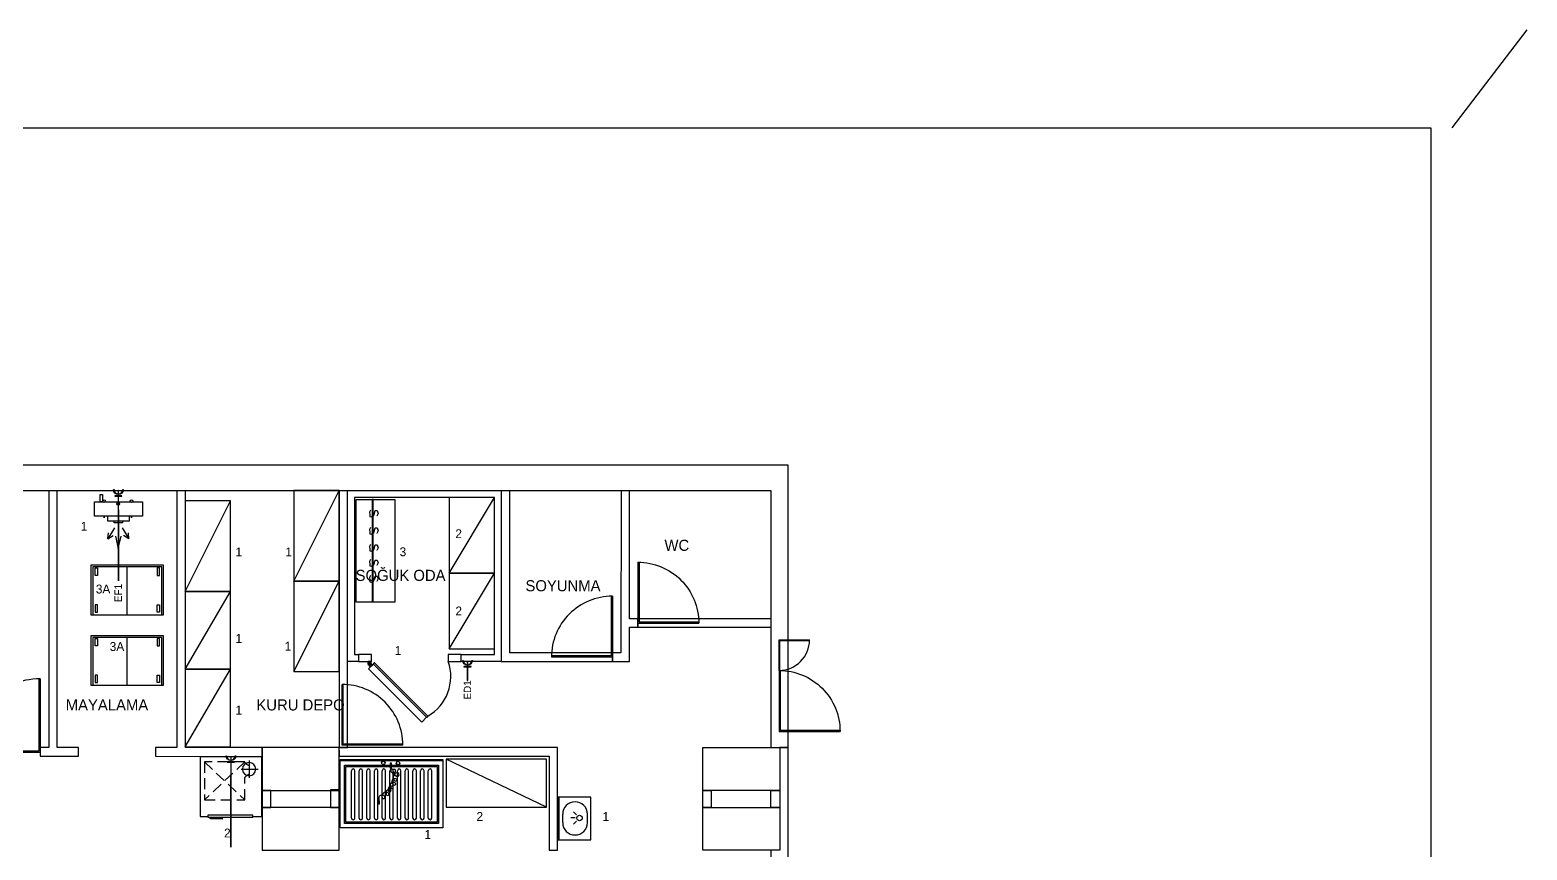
# Model space of a CAD drawing. Header units: millimetres. Extents: x 13502 to 23536, y 11874 to 14203.
# Drawn here: x 18475 to 20228, y 13242 to 14203 of the extents above; entities that cross this region are included whole.
import ezdxf
from ezdxf.enums import TextEntityAlignment as Align

# ---------------------------------------------------------------- set-up
doc = ezdxf.new("R2010")
doc.units = ezdxf.units.MM
doc.linetypes.add('DASHED', pattern=[19.049999999999997, 12.7, -6.35])
for name, color, linetype in [('001 Duvar', 7, 'Continuous'), ('CIHAZ', 2, 'Continuous'), ('ELEKTRİK', 10, 'Continuous'), ('S2000-002 Çizgi', 7, 'Continuous'), ('S2000-003 Kapı', 3, 'Continuous'), ('S2000-034 Soğuk Oda', 1, 'Continuous')]:
    doc.layers.add(name, color=color, linetype=linetype)
doc.layers.add('ELK', color=1, linetype='Continuous', lineweight=35)
doc.styles.add('TAKSİM', font='GOTHIC.TTF', dxfattribs={"height": 20})

# ---------------------------------------------------------------- blocks, each defined once
blk = doc.blocks.new('ertye')
at = {"color": 7}
for points in [[(5346.783001151885, 6525.237164862384), (5429.190002137157, 6477.659460661178), (5381.61229793601, 6395.252459675935)], [(5347.753974707013, 6526.918940392691), (5431.842751222594, 6478.3702626364), (5383.294073466287, 6394.281486120792)]]:
    blk.add_lwpolyline(points, dxfattribs=at)
blk.add_arc((5431.842751222594, 6478.3702626364), 97.09735551381138, 150.0000000003027, 240.0000000008983, dxfattribs=at)
blk = doc.blocks.new('A$C51AB24CF')
for p, q in [((23.62102725156001, 24.54781052616454), (15.97892898345708, 11.34782260853353)), ((15.97892898345708, 11.34782260853353), (16.44162329677965, 18.52722656331207)), ((28.02009690916202, 23.39038000665096), (28.02009690916202, 1.41660711960867e-06)), ((32.65259793204314, 24.54781052616454), (40.29469620014606, 11.34782260853353)), ((40.29469620014606, 11.34782260853353), (39.83061241441101, 18.52722656331207)), ((15.97892898345708, 11.34782260853353), (21.99951294630955, 15.28419795281297)), ((24.77845777107359, 14.58946174662196), (28.02009690916202, 1.41660711960867e-06)), ((28.02009690916202, 1.41660711960867e-06), (31.26312551966112, 14.58946174662196)), ((40.29469620014606, 11.34782260853353), (34.27272276488111, 15.28419795281297))]:
    blk.add_line(p, q)
for points in [[(-3.758937964448705e-06, 54.65350928525004), (56.27362894254111, 54.65350928525004), (56.27362894254111, 37.97984033666398), (-3.758937964448705e-06, 37.97984033666398)], [(6.947358302972134, 63.45303807286655), (9.494261234869555, 63.45303807286655), (9.494261234869555, 54.65350928525004), (6.947358302972134, 54.65350928525004)], [(11.34642796057415, 37.97984033666398), (11.34642796057415, 37.97984033666398), (11.34642796057415, 35.89563171809095), (11.34642796057415, 35.89563171809095)], [(15.28419277726607, 32.42195068713409), (40.98943240633707, 32.42195068713409), (40.98943240633707, 37.97984033666398), (15.28419277726607, 37.97984033666398)], [(43.53633533823449, 35.89563171809095), (43.53633533823449, 35.89563171809095), (43.53633533823449, 37.97984033666398), (43.53633533823449, 37.97984033666398)], [(23.38898535869157, 32.42195068713409), (32.88325035249909, 32.42195068713409), (32.88325035249909, 30.33774206856106), (23.38898535869157, 30.33774206856106)]]:
    blk.add_lwpolyline(points, close=True)
for centre, radius in [((11.34642796057415, 55.57959264810415), 1.559144982534944), ((28.02009690916202, 52.33725877380857), 1.621514305248638), ((43.53633533823449, 55.57959264810415), 1.559144982534944)]:
    blk.add_circle(centre, radius)
blk = doc.blocks.new('A$C3D567B93')
at = {"layer": 'S2000-002 Çizgi'}
blk.add_line((42.50002323485865, -2.920727411e-06), (42.50002323485955, 55.9999970792726), dxfattribs=at)
for points in [[(85.00002323485957, 57.9999970792726), (2.32348595546e-05, 57.9999970792726), (2.32348577356e-05, -2.920727411e-06), (85.00002323485957, -2.920727411e-06)], [(83.00002323485954, 55.9999970792726), (2.000023234859554, 55.9999970792726), (2.000023234857735, -2.920727411e-06), (83.00002323485954, -2.920727411e-06)], [(4.970670538498096, 54.84183919878637), (7.639523631138445, 54.84183919878637), (7.639523631138445, 46.17077434958924), (4.970670538498096, 46.17077434958924)], [(80.02937593122101, 54.84183919878637), (77.36052283858065, 54.84183919878637), (77.36052283858065, 46.17077434958924), (80.02937593122101, 46.17077434958924)], [(4.970670538498096, 3.158154959758803), (7.639523631138445, 3.158154959758803), (7.639523631138445, 11.82921980895594), (4.970670538498096, 11.82921980895594)], [(80.02937593122101, 3.158154959758803), (77.36052283858065, 3.158154959758803), (77.36052283858065, 11.82921980895594), (80.02937593122101, 11.82921980895594)]]:
    blk.add_lwpolyline(points, close=True, dxfattribs=at)
blk = doc.blocks.new('A$C022B2E79')
at = {"layer": 'S2000-003 Kapı', "linetype": 'ByBlock'}
for points in [[(2.871185610990096, 69.63122726358642, 0.6177683289869181), (3.445648910593263, 69.87990606287076), (3.506890571073199, 70.98225595150734), (0.3068905710724721, 70.98225595150734), (0.3681322315524085, 69.87990606287076, 0.6177683289869178), (0.9425955311555752, 69.63122726358642, -0.3640262299260142)], [(1.804643887543079, 69.75990825531153, -0.3980502806726953), (1.942034051611472, 69.76372170854118), (5.230292442651034, 66.82159577975563), (2.967550742879438, 64.55885407993355), (0.025424814031112, 67.847112470954, -0.3980502806697129), (0.0292382672594158, 67.98450263501945)], [(0.5516431822925371, 66.57670894954526), (0.3681322315524085, 69.87990606287076, 0.6177683289869178), (0.942595531153529, 69.63122726358914, -0.3640262299260142), (2.871185610990096, 69.63122726358642, 0.6177683289869181), (3.445648910593263, 69.87990606287076), (3.262137959852225, 66.57670894954526, -0.3980502806705248), (3.162291924531928, 66.4822559515078), (0.6514892176137437, 66.48225595150734, -0.3980502806705247)], [(68.51634935919878, 5.656859207552769, 0.4919351043458283), (69.9305629215578, 7.071072769942474), (7.705166176758211, 69.29646951395625, 0.4997061041665836), (6.290952614400339, 67.88225595156744)]]:
    blk.add_lwpolyline(points, format="xyb", close=True, dxfattribs=at)
blk.add_lwpolyline([(62.85949510980344, 4.9579593906e-06), (68.51634935919856, 5.656859207550951), (6.290952614400339, 67.88225595156928), (0.6340983650045473, 62.22540170197863), (62.85949510979572, 4.9579666666e-06)], dxfattribs=at)
for radius in [0.9999999999999116, 1]:
    blk.add_circle((1.906890571072835, 67.88225595150743), radius, dxfattribs=at)
blk.add_arc((43.5216833398847, 53.51025793856478), 53.42309299624631, 299.6258780929199, 19.08979210804341, dxfattribs=at)
blk = doc.blocks.new('A$C7BE05278')
at = {"layer": 'S2000-002 Çizgi'}
h = blk.add_hatch(color=256, dxfattribs=at)
h.paths.add_polyline_path([(4.65492532542612, 9.898020504060694, -0.0254540388138724), (4.812879836260435, 10.41693911079756, 0.2780631643644909), (0.7747914160390792, 7.51797879763626), (1.234198395288331, 7.32063334565737, -0.265674594482287)])
h.paths.add_polyline_path([(5.353358682546058, 10.42993756238593, 0.0280936702696383), (4.812879836260435, 10.41693911079756, 0.0254540388138724), (4.65492532542612, 9.898020504060694, -0.0306092462859367), (5.181602026086694, 9.932388311858176, -0.0272591832210282)])
h.paths.add_polyline_path([(5.353358682546058, 10.42993756238593, 0.0272591832210282), (5.181602026086694, 9.932388311858176, -0.171750561192016), (7.899726513819588, 8.982432861739197), (7.899729735640903, 8.982430275491424), (7.899729401836339, 8.982430543446297, -1.347304958902413), (5.221877083569778, 7.148029008417778, -0.1472281063571507), (5.181602026086694, 9.932388311858176, 0.0306092462859367), (4.65492532542612, 9.898020504060694, 0.1387307607989161), (4.745227610351321, 6.997014837954793, 1.34730583943699), (8.212723477333382, 9.372346827678484, 0.1624762197968141)])
h.paths.add_polyline_path([(12.45762094412384, 12.65917178367999), (12.7298647963762, 13.07855619553947, 0.4831156493620084), (4.812879836260435, 10.41693911079756, -0.0280936702696383), (5.353358682546058, 10.42993756238593, -0.4706805542903976)])
for p, q in [((14.40235150171065, 47.58086184750027), (14.34350851271938, 41.66608065156107)), ((14.40235150171065, 47.58086184750027), (14.34350851271938, 41.66608065156107)), ((14.34350851271938, 41.66608065156107), (15.89898751694363, 41.65060602437051)), ((14.34350851271938, 41.66608065156107), (15.89898751694363, 41.65060602437051)), ((15.95783050593491, 47.56538722030972), (14.40235150171065, 47.58086184750027)), ((15.95783050593491, 47.56538722030972), (14.40235150171065, 47.58086184750027)), ((15.05397453925979, 47.56342329952031), (14.96802282848966, 38.92372685754617)), ((15.89898751694363, 41.65060602437051), (15.95783050593491, 47.56538722030972)), ((15.89898751694363, 41.65060602437051), (15.95783050593491, 47.56538722030972)), ((0.471635994242206, 7.325071192618452), (9.4769175121e-06, 0.0185255322094236)), ((0.471635994242206, 7.325071192618452), (9.4769175121e-06, 0.0185255322094236)), ((9.4769175121e-06, 0.0185255322094236), (1.861543294268813, 6.1296668719e-06)), ((1.535373552274904, 7.314488637601698), (0.471635994242206, 7.325071192618452)), ((1.535373552274904, 7.314488637601698), (0.471635994242206, 7.325071192618452)), ((1.861543294268813, 6.1296668719e-06), (1.535373552274904, 7.314488637601698)), ((1.861543294268813, 6.1296668719e-06), (1.535373552274904, 7.314488637601698))]:
    blk.add_line(p, q, dxfattribs=at)
for centre in [(6.314589084258841, 47.78329982142714), (23.46730341442798, 47.61265665694464)]:
    blk.add_circle(centre, 1.993874977281848, dxfattribs=at)
for centre, radius, start, end in [((17.82680986622336, 38.89528631703979), 2.858928504083036, 179.4300137922993, 359.4300137922993), ((25.12949267821341, 38.82263583850546), 7.635478373126423, 179.4300137922993, 242.0345847360836), ((19.08999451502632, 38.88271956978042), 1.595681346909055, 359.4300137922993, 179.4300137922993), ((23.49082631873057, 30.87532891503679), 5.527892281424153, 105.7663214360119, 225.7833022096344), ((22.59485810685442, 34.04873204564956), 2.230431672701925, 242.0345847360836, 105.7663214360119), ((15.58606062344461, 16.67745475712672), 3.769138441851062, 86.01564200185838, 220.6772142536101), ((18.06809985253994, 21.07761661258246), 3.832238507482824, 52.40891607280108, 229.1111938374276), ((16.4536987744907, 19.21316511866189), 1.36597205513279, 229.1111938374374, 116.3243312398787), ((20.00265972198554, 25.62346279921712), 3.799618576710263, 74.94982581877468, 261.676276722932), ((19.63543381116801, 23.1134965293395), 1.262930668137685, 261.676276722919, 52.40891607280108), ((20.62206227895422, 27.92703372511642), 1.414225833737619, 225.7833022096251, 74.94982581877468), ((4.787944316811717, 5.590785390297241), 4.314801899373919, 51.24500499218345, 156.7533020701397), ((9.416469617796793, 8.58028023542829), 4.830957637394316, 57.01033789900134, 197.5794707896074), ((6.427540017452201, 7.633314489045005), 1.695603705118359, 197.5794707896074, 51.24500499219361), ((14.42075435163315, 12.55902078819417), 4.976371051418456, 103.1198648412354, 200.7742766455444), ((11.20815072166442, 11.34031731163077), 1.540376254117541, 200.7742766455201, 57.01033789900134), ((13.69040291559258, 15.69259721900789), 1.758807614922346, 236.8087816260012, 103.1198648412354)]:
    blk.add_arc(centre, radius, start, end, dxfattribs=at)
blk.add_solid([(15.89898751694363, 41.65060602437051), (14.34350851271938, 41.66608065156107), (15.95783050593491, 47.56538722030972), (14.40235150171065, 47.58086184750027)], dxfattribs=at)
blk = doc.blocks.new('A$C41F730AB')
at = {"layer": 'S2000-002 Çizgi', "color": 254}
for p, q in [((13.00000647348861, 11.49999006226153), (13.00000647348861, 66.99999006226153)), ((17.00000647348861, 11.49999006226153), (17.00000647348861, 66.99999006226153)), ((22.00000647348861, 11.49999006226153), (22.00000647348861, 66.99999006226153)), ((26.00000647348861, 11.49999006226153), (26.00000647348861, 66.99999006226153)), ((31.00000647348861, 11.49999006226153), (31.00000647348861, 66.99999006226153)), ((35.00000647348861, 11.49999006226153), (35.00000647348861, 66.99999006226153)), ((40.00000647348861, 11.49999006226153), (40.00000647348861, 66.99999006226153)), ((44.00000647348861, 11.49999006226153), (44.00000647348861, 66.99999006226153)), ((49.00000647348861, 11.49999006226153), (49.00000647348861, 66.99999006226153)), ((53.00000647348861, 11.49999006226153), (53.00000647348861, 66.99999006226153)), ((58.00000647348861, 11.49999006226153), (58.00000647348861, 66.99999006226153)), ((62.00000647348861, 11.49999006226153), (62.00000647348861, 66.99999006226153)), ((67.00000647348861, 11.49999006226153), (67.00000647348861, 66.99999006226153)), ((71.00000647348861, 11.49999006226153), (71.00000647348861, 66.99999006226153)), ((76.00000647348861, 11.49999006226153), (76.00000647348861, 66.99999006226153)), ((80.0000064734886, 11.49999006226153), (80.0000064734886, 66.99999006226153)), ((85.0000064734886, 11.49999006226153), (85.0000064734886, 66.99999006226153)), ((89.00000647348861, 11.49999006226153), (89.00000647348861, 66.99999006226153)), ((94.0000064734886, 11.49999006226153), (94.0000064734886, 66.99999006226153)), ((98.0000064734886, 11.49999006226153), (98.0000064734886, 66.99999006226153)), ((103.0000064734886, 11.49999006226153), (103.0000064734886, 66.99999006226153)), ((107.0000064734886, 11.49999006226153), (107.0000064734886, 66.99999006226153))]:
    blk.add_line(p, q, dxfattribs=at)
at = {"layer": 'S2000-002 Çizgi'}
for points in [[(6.4734886109e-06, 79.99999006226153), (120.0000064734886, 79.99999006226153), (120.0000064734886, -9.9377384686e-06), (6.4734886109e-06, -9.9377384686e-06)], [(6.4734886109e-06, 79.99999006226153), (120.0000064734886, 79.99999006226153), (120.0000064734886, 78.49999006226153), (6.4734886109e-06, 78.49999006226153)], [(5.00000647348861, 73.49999006226153), (115.0000064734886, 73.49999006226153), (115.0000064734886, 4.999990062261531), (5.00000647348861, 4.999990062261531)], [(6.50000647348861, 71.99999006226153), (113.5000064734886, 71.99999006226153), (113.5000064734886, 6.499990062261531), (6.50000647348861, 6.499990062261531)]]:
    blk.add_lwpolyline(points, close=True, dxfattribs=at)
at = {"layer": 'S2000-002 Çizgi', "color": 254}
for centre, start, end in [((15.00000647348861, 66.99999006226153), 0, 180), ((24.00000647348861, 66.99999006226153), 0, 180), ((33.00000647348861, 66.99999006226153), 0, 180), ((42.0000064734886, 66.99999006226153), 0, 180), ((51.00000647348861, 66.99999006226153), 0, 180), ((60.00000647348861, 66.99999006226153), 0, 180), ((69.00000647348861, 66.99999006226153), 0, 180), ((78.00000647348861, 66.99999006226153), 0, 180), ((87.00000647348861, 66.99999006226153), 0, 180), ((96.00000647348861, 66.99999006226153), 0, 180), ((105.0000064734886, 66.99999006226153), 0, 180), ((15.00000647348861, 11.49999006226153), 180, 0), ((24.00000647348861, 11.49999006226153), 180, 0), ((33.00000647348861, 11.49999006226153), 180, 0), ((42.0000064734886, 11.49999006226153), 180, 0), ((51.00000647348861, 11.49999006226153), 180, 0), ((60.00000647348861, 11.49999006226153), 180, 0), ((69.00000647348861, 11.49999006226153), 180, 0), ((78.00000647348861, 11.49999006226153), 180, 0), ((87.00000647348861, 11.49999006226153), 180, 0), ((96.00000647348861, 11.49999006226153), 180, 0), ((105.0000064734886, 11.49999006226153), 180, 0)]:
    blk.add_arc(centre, 2, start, end, dxfattribs=at)
blk = doc.blocks.new('A$C51EF2225')
at = {"layer": 'S2000-002 Çizgi'}
for name, p in [('A$C41F730AB', (-8.7762382464e-06, 3.25914516e-06)), ('A$C7BE05278', (44.04218254734769, 28.29959375311455))]:
    blk.add_blockref(name, p, dxfattribs=at)
blk = doc.blocks.new('A$C5B5611F4')
at = {"layer": 'CIHAZ', "color": 1}
for p, q in [((24.09093439983735, 58.19346325831839), (3.982544617469102, 58.19346325831839)), ((14.73433841587575, 68.46761854331544), (14.73433841587575, 47.91930797332088))]:
    blk.add_line(p, q, dxfattribs=at)
at = {"layer": 'CIHAZ', "color": 5, "linetype": 'DASHED'}
for p, q in [((19.81749012649561, 66.6580059789485), (67.01333018661353, 22.28394089994254)), ((67.01333018661353, 66.6580059789485), (19.81749012649561, 22.28394089994254))]:
    blk.add_line(p, q, dxfattribs=at)
at = {"layer": 'CIHAZ', "color": 5}
for points in [[(63.2036010133279, 1.822599528354203), (10.36053938909026, 1.822599528354203), (10.36053938909026, 4.321503037158436), (63.2036010133279, 4.321503037158436)], [(61.2036010133279, 1.822599528354203), (48.59612999847741, 1.822599528354203), (45.59612999847741, -5.818888894282281e-06), (59.59612999847741, -5.818888894282281e-06)]]:
    blk.add_lwpolyline(points, close=True, dxfattribs=at)
at = {"layer": 'CIHAZ', "color": 1}
blk.add_circle((14.73433841587575, 58.19346325831839), 7.758035706010048, dxfattribs=at)
at = {"layer": 'S2000-002 Çizgi', "linetype": 'DASHED'}
for p, q in [((19.81749012649561, 66.6580059789485), (67.01333018661353, 66.6580059789485)), ((67.01333018661353, 66.6580059789485), (67.01333018661353, 22.28394089994254)), ((19.81749012649561, 22.28394089994254), (19.81749012649561, 48.05007444388684)), ((67.01333018661353, 22.28394089994254), (19.81749012649561, 22.28394089994254))]:
    blk.add_line(p, q, dxfattribs=at)
at = {"layer": 'S2000-002 Çizgi'}
blk.add_lwpolyline([(10.36053938909026, 2.813747483875431), (4.752122549689375e-06, 2.813747483875431), (4.752122549689375e-06, 72.81374748387543), (72.00000475212255, 72.81374748387543), (72.00000475212255, 2.813747483875431), (63.2036010133279, 2.813747483875431)], dxfattribs=at)
at = {"layer": 'S2000-002 Çizgi', "linetype": 'DASHED'}
for centre, radius, start, end in [((11.59975860845043, 71.22130393240832), 9.39972337437167, 291.2079427881586, 330.9566305499486), ((10.99552973916798, 43.0200138398659), 10.15522007421279, 29.69070431364409, 66.77515045045837)]:
    blk.add_arc(centre, radius, start, end, dxfattribs=at)
blk = doc.blocks.new('A$C23AD12AD')
at = {"layer": 'S2000-002 Çizgi'}
for p, q in [((5.0972521421e-06, 39.00000862800153), (50.00000509725214, 39.00000862800153)), ((5.0972521421e-06, 37.00000862800152), (50.00000509725214, 37.00000862800152)), ((21.86375666794629, 16.9606108504413), (18.32822276201477, 20.49614475638009)), ((20.08218720556033, 33.00000862800152), (29.91782298894396, 33.00000862800152)), ((25.53216975001124, 18.48011730142025), (25.5321697500076, 23.48011730142025)), ((29.20058283207254, 16.9606108504413), (32.73611673800406, 20.49614475637282)), ((5.0972503232e-06, 8.6280015239e-06), (50.00000509725214, 8.6280015239e-06)), ((20.08218720556033, 4.000008628001523), (29.91782298894396, 4.000008627997885))]:
    blk.add_line(p, q, dxfattribs=at)
blk.add_lwpolyline([(5.0972503232e-06, 8.6280015239e-06), (50.00000509725214, 8.6280015239e-06), (50.00000509725214, 39.00000862800153), (5.0972503232e-06, 39.00000862800153)], close=True, dxfattribs=at)
blk.add_circle((25.53216975000942, 13.29219776838363), 3.187919533039531, dxfattribs=at)
for centre, start, end in [((20.08218720555851, 18.50000862800152), 90, 270), ((29.91782298894213, 18.50000862800152), 270, 90)]:
    blk.add_arc(centre, 14.5, start, end, dxfattribs=at)
blk = doc.blocks.new('A$C50025146')
at = {"layer": 'ELEKTRİK'}
for points in [[(6.940050297998823e-05, 5.345355450490388), (6.940050297998823e-05, 5.908019846885509), (22.50664525620232, 5.908019846885509), (22.50664525620232, 5.345355450490388)], [(16.0258407970905, 9.846670621633166), (16.5885051934838, 9.846670621633166), (16.5885051934838, 1.406704675742731), (16.0258407970905, 1.406704675742731)]]:
    blk.add_hatch(color=256, dxfattribs=at).paths.add_polyline_path(points)
h = blk.add_hatch(color=256, dxfattribs=at)
edge = h.paths.add_edge_path()
edge.add_line((23.70435837441619, 11.25333161261187), (23.70435837441619, 10.69066721622039))
edge.add_ellipse((23.70435837441619, 5.626687648689767), major_axis=(3.580774291992597, -3.580774291992606), ratio=0.9999999999999413, start_angle=134.9999999999983, end_angle=314.9999999999983)
edge.add_line((23.70435837441619, 0.5627080811555061), (23.70435837441619, 4.368476402305532e-05))
edge.add_ellipse((23.70435837441619, 5.626687648689767), major_axis=(3.978638102213783, 3.978638102213774), ratio=0.9999999999999128, start_angle=45.0000000000025, end_angle=225.0000000000025, ccw=False)
for points, elevation in [([(6.940050297998823e-05, 5.908019846885509), (22.50664525620232, 5.908019846885509), (22.50664525620232, 5.345355450490388), (6.940050297998823e-05, 5.345355450490388)], 4.794507297291503e-08), ([(16.0258407970905, 1.406704675742731), (16.0258407970905, 9.846670621633166), (16.5885051934838, 9.846670621633166), (16.5885051934838, 1.406704675742731)], 4.791194770819646e-08)]:
    blk.add_lwpolyline(points, close=True, dxfattribs=dict(at, elevation=elevation))
at = {"layer": 'ELEKTRİK', "elevation": 4.798666618537076e-08}
blk.add_lwpolyline([(23.70435837441437, 4.368476402305532e-05), (23.70435837441619, 0.5627080811555061, -0.9999999999999944), (23.70435837441619, 10.69066721622039), (23.70435837441619, 11.25333161261187, 0.9999999999999944)], format="xyb", close=True, dxfattribs=at)

msp = doc.modelspace()

# ---------------------------------------------------------------- linework, layer by layer
for p, q in [((20140.50819587142, 14088.33871590376), (20228.07958859072, 14202.9090724335)), ((18784.01296162223, 13557.18958231616), (18837.01296162223, 13663.18958231616)), ((18657.03091441549, 13545.17886745182), (18710.03091441549, 13651.17886745182)), ((18965.90659833285, 13566.55482481365), (19018.90659833285, 13655.18995813154)), ((18784.01296162223, 13451.18958231616), (18837.01296162223, 13557.18958231616)), ((18965.90659833285, 13477.91969149576), (19018.90659833285, 13566.55482481365)), ((18657.03091441549, 13454.17886745182), (18710.03091441549, 13545.17886745182)), ((18657.03091441549, 13363.17886745182), (18710.03091441549, 13454.17886745182)), ((19079.82696777478, 13292.33227148928), (18962.6358407176, 13348.45738939368))]:
    msp.add_line(p, q)
for points in [[(20115.50819587142, 12013.33871590376), (17355.54113941387, 12013.33871590376), (17355.54113941387, 14088.33871590376), (20115.50819587142, 14088.33871590376)], [(17405.39229308278, 13645.35709337564), (17405.39229308278, 13535.35812037699), (17435.265949949, 13535.35812037699), (17435.265949949, 13615.48343650942), (17581.39259514201, 13615.48343650942), (17581.39259514201, 13663.18958231616), (19342.78091972936, 13663.18958231616), (19342.78091972936, 13362.13676314253), (19362.9282697089, 13362.13676314253), (19362.9282697089, 13693.06323918237), (17551.28689638292, 13693.06323918237), (17551.28689638292, 13645.35709337564)], [(18837.01296162223, 13557.18958231616), (18837.01296162223, 13663.18958231616), (18784.01296162223, 13663.18958231616), (18784.01296162223, 13557.18958231616)], [(18710.03091441549, 13545.17886745182), (18710.03091441549, 13651.17886745182), (18657.03091441549, 13651.17886745182), (18657.03091441549, 13545.17886745182)], [(18902.54881742465, 13532.57917555223), (18856.9282697089, 13532.57917555223), (18856.9282697089, 13652.99919164374), (18902.54881742465, 13652.99919164374)], [(18877.07561968844, 13652.99919164374), (18875.91818916893, 13652.99919164374), (18875.91818916893, 13533.04186986555), (18877.07561968844, 13533.04186986555)], [(19018.90659833285, 13566.55482481365), (19018.90659833285, 13655.18995813154), (18965.90659833285, 13655.18995813154), (18965.90659833285, 13566.55482481365)], [(18837.01296162223, 13451.18958231616), (18837.01296162223, 13557.18958231616), (18784.01296162223, 13557.18958231616), (18784.01296162223, 13451.18958231616)], [(19018.90659833285, 13477.91969149576), (19018.90659833285, 13566.55482481365), (18965.90659833285, 13566.55482481365), (18965.90659833285, 13477.91969149576)], [(18710.03091441549, 13454.17886745182), (18710.03091441549, 13545.17886745182), (18657.03091441549, 13545.17886745182), (18657.03091441549, 13454.17886745182)], [(18710.03091441549, 13363.17886745182), (18710.03091441549, 13454.17886745182), (18657.03091441549, 13454.17886745182), (18657.03091441549, 13363.17886745182)], [(19352.96992092936, 13362.13676314253), (19352.96992092936, 13242.17944136434), (19342.78091972936, 13242.17944136434), (19343.47565593555, 12662.30536161521), (19302.43956424557, 12662.30536161521), (19303.41160839692, 12611.82166045613), (18157.09686818158, 12612.28435476945), (18157.09686818158, 12661.84266730189), (18107.30790322868, 12662.30536161521), (18107.77059754201, 12612.28435476945), (17620.76051700203, 12611.82166045613), (17621.22460078777, 12662.30536161521), (17591.35094392155, 12662.30536161521), (17591.35094392155, 12682.2220591743), (17450.31949406475, 12682.2220591743), (17450.31949406475, 12792.22103217295), (17405.39229308278, 12792.22103217295), (17405.39229308278, 12582.18004548278), (19362.9282697089, 12582.18004548278), (19362.9282697089, 13362.13676314253)], [(18747.07438348735, 13312.11575629677), (18837.01296162223, 13312.11575629677), (18837.01296162223, 13362.13676314253), (18747.07438348735, 13362.13676314253)], [(19262.88625601738, 13362.13676314253), (19352.96992092936, 13362.13676314253), (19352.96992092936, 13312.11575629677), (19262.88625601738, 13312.11575629677)], [(19079.82696777478, 13348.45738939368), (18962.6358407176, 13348.45738939368), (18962.6358407176, 13292.33227148928), (19079.82696777478, 13292.33227148928)], [(18757.11829791025, 13312.11575629677), (18746.92790723783, 13312.11575629677), (18746.92790723783, 13292.2004482101), (18757.11829791025, 13292.2004482101)], [(18827.05461284268, 13292.2004482101), (18837.01296162223, 13292.2004482101), (18837.01296162223, 13312.69516629274), (18827.05461284268, 13312.69516629274)], [(19262.88625601738, 13312.11575629677), (19272.84321532452, 13312.11575629677), (19272.84321532452, 13292.2004482101), (19262.88625601738, 13292.2004482101)], [(19342.78091972936, 13312.11575629677), (19352.96992092936, 13312.11575629677), (19352.96992092936, 13292.2004482101), (19342.78091972936, 13292.2004482101)], [(18746.92790723783, 13242.17944136434), (18837.01296162223, 13242.17944136434), (18837.01296162223, 13292.2004482101), (18746.92790723783, 13292.2004482101)], [(19262.88625601738, 13292.2004482101), (19352.96992092936, 13292.2004482101), (19352.96992092936, 13242.17944136434), (19262.88625601738, 13242.17944136434)]]:
    msp.add_lwpolyline(points, close=True)
for points in [[(18497.0549149019, 13663.18958231616), (18497.0549149019, 13362.13676314253), (18487.09656612236, 13362.13676314253), (18487.09656612236, 13352.17841436299), (18532.02376710433, 13352.17841436299), (18532.02376710433, 13362.13676314253), (18507.01326368145, 13362.13676314253), (18507.01326368145, 13663.18958231616)], [(18647.11793543918, 13663.18958231616), (18647.11793543918, 13362.13676314253), (18622.1074320163, 13362.13676314253), (18622.1074320163, 13352.17841436299), (18746.92790723783, 13351.4836781568), (18746.92790723783, 13362.13676314253), (18657.07628421873, 13362.13676314253), (18657.07628421873, 13663.18958231616)], [(18837.01296162223, 13663.18958231616), (18837.01296162223, 13362.13676314253), (18846.96992092936, 13362.13676314253), (18846.96992092936, 13663.18958231616)], [(19026.90659833286, 13663.18958231616), (19026.90659833286, 13463.10555493311), (19157.05431078346, 13463.10555493311), (19157.05431078346, 13473.06251424025), (19036.8649471124, 13473.06251424025), (19036.8649471124, 13663.18958231616)], [(19167.47535387633, 13663.65227662948), (19167.01265956301, 13473.06251424025), (19157.05431078346, 13473.06251424025), (19157.05431078346, 13463.10555493311), (19176.96961887014, 13463.10555493311), (19176.96961887014, 13503.16821299933), (19186.92796764968, 13503.16821299933), (19186.92796764968, 13513.12656177887), (19176.96961887014, 13513.12656177887), (19176.96961887014, 13663.18958231616)], [(18873.85800202018, 13640.34380932186), (18872.52105506622, 13638.10598291467), (18873.13854960796, 13634.94147108456), (18873.13854960796, 13633.09592085669), (18875.16151838817, 13632.52811168277), (18877.76892377721, 13634.51694313712), (18878.40362406784, 13636.69488894351), (18878.40362406784, 13637.23756918861), (18879.39117546368, 13639.80392979169), (18881.66104545272, 13639.80392979169), (18882.86555123084, 13636.5622906536), (18881.47607881846, 13633.31995677931), (18881.47607881846, 13633.31995677931)], [(18873.85800202018, 13619.97816424964), (18872.52105506622, 13617.74033784244), (18873.13854960796, 13614.57582601233), (18873.13854960796, 13612.73027578446), (18875.16151838817, 13612.16246661054), (18877.76892377721, 13614.15129806489), (18878.40362406784, 13616.32924387128), (18878.40362406784, 13616.87192411638), (18879.39117546368, 13619.43828471946), (18881.66104545272, 13619.43828471946), (18882.86555123084, 13616.19664558138), (18881.47607881846, 13612.95431170708), (18881.47607881846, 13612.95431170708)], [(18873.85800202018, 13600.05878036481), (18872.52105506622, 13597.82095395761), (18873.13854960796, 13594.6564421275), (18873.13854960796, 13592.81089189964), (18875.16151838817, 13592.24308272571), (18877.76892377721, 13594.23191418006), (18878.40362406784, 13596.40985998646), (18878.40362406784, 13596.95254023156), (18879.39117546368, 13599.51890083464), (18881.66104545272, 13599.51890083464), (18882.86555123084, 13596.27726169655), (18881.47607881846, 13593.03492782225), (18881.47607881846, 13593.03492782225)], [(18873.85800202018, 13582.43233872818), (18872.52105506622, 13580.19451232099), (18873.13854960796, 13577.03000049088), (18873.13854960796, 13575.18445026301), (18875.16151838817, 13574.61664108909), (18877.76892377721, 13576.60547254344), (18878.40362406784, 13578.78341834983), (18878.40362406784, 13579.32609859493), (18879.39117546368, 13581.89245919801), (18881.66104545272, 13581.89245919801), (18882.86555123084, 13578.65082005992), (18881.47607881846, 13575.40848618563), (18881.47607881846, 13575.40848618563)], [(18873.85800202018, 13563.6867534186), (18872.52105506622, 13561.44892701141), (18873.13854960796, 13558.2844151813), (18873.13854960796, 13556.43886495343), (18875.16151838817, 13555.87105577951), (18877.76892377721, 13557.85988723386), (18878.40362406784, 13560.03783304025), (18878.40362406784, 13560.58051328535), (18879.39117546368, 13563.14687388843), (18881.66104545272, 13563.14687388843), (18882.86555123084, 13559.90523475034), (18881.47607881846, 13556.66290087605), (18881.47607881846, 13556.66290087605)], [(19342.78091972936, 13513.12656177887), (19186.92796764968, 13513.12656177887), (19186.92796764968, 13503.16821299933), (19342.78091972936, 13503.16821299933)], [(18837.01296162223, 13359.35781831777), (18837.01296162223, 13352.17841436299), (19082.94957861388, 13352.17841436299), (19082.94957861388, 13242.17944136434), (19092.90653792102, 13242.17944136434), (19092.90653792102, 13362.13676314253), (18837.01296162223, 13362.13676314253)]]:
    msp.add_lwpolyline(points)
at = {"layer": 'ELK', "color": 1}
for p, q in [((18578.66101515246, 13557.43036007824), (18578.66101515243, 13640.68300646044)), ((18710.46521292453, 13245.72445591888), (18710.4652129245, 13328.97710230108))]:
    msp.add_line(p, q, dxfattribs=at)
at = {"layer": 'S2000-034 Soğuk Oda'}
for points in [[(18859.96992092942, 13463.1054542022), (18846.96992092942, 13463.10555493311), (18846.96992092936, 13663.18958231616), (19026.90659833285, 13663.18995813154), (19026.90659833291, 13463.1059307485), (18979.97022929102, 13463.1059307485), (18979.97022929102, 13471.1059307485), (19018.90659833291, 13471.1059307485), (19018.90659833285, 13655.18995813154), (18854.96992092936, 13655.18958231616), (18854.96992092942, 13471.10555493311), (18859.96992092942, 13471.1054542022)], [(18874.96992039035, 13471.10545416966), (18859.96992092942, 13471.10545416966), (18859.96992092942, 13463.10545416966), (18874.96992039035, 13463.10545416966)], [(18979.97153655779, 13471.10545416966), (18964.97153709686, 13471.10545416966), (18964.97153709686, 13463.10545416966), (18979.97153655779, 13463.10545416966)]]:
    msp.add_lwpolyline(points, close=True, dxfattribs=at)

# ---------------------------------------------------------------- block references
msp.add_blockref('A$C51AB24CF', (18550.52420256064, 13595.27046608437))
for p, xscale, yscale, zscale, rotation in [((25304.84008056316, 14584.39516995348), -0.7347644900141954, 0.7347644900141953, 0.7347644900141953, 59.99987102736778), ((13039.14219786999, 14544.54316790204), 0.7347644900141954, 0.7347644900141954, 0.7347644900141954, 300.0001289726322), ((22411.23132147731, 12950.04972558332), 0.3673822450070977, 0.3673822450070977, 0.3673822450070977, 120.0001289726322), ((11085.88954771776, 14658.48899871067), 0.8888888888888887, 0.8888888888888887, 0.8888888888888887, 300.0001289726322), ((19916.88395661494, 19482.80753982897), 0.7347644900141954, 0.7347644900141954, 0.7347644900141954, 210.0001289726322), ((25470.18729763665, 14457.57989749107), -0.7347644900141954, 0.7347644900141953, 0.7347644900141953, 59.99987102736778)]:
    msp.add_blockref('ertye', p, dxfattribs=dict(xscale=xscale, yscale=yscale, zscale=zscale, rotation=rotation))
at = {"layer": '001 Duvar'}
msp.add_blockref('A$C022B2E79', (18870.96464651054, 13392.12319821794), dxfattribs=at)
at = {"layer": 'ELEKTRİK', "xscale": -1, "rotation": 270}
for p in [(18573.03432750375, 13640.68293705996, -4.794507297291503e-08), (18981.90833195341, 13440.59880891346, -4.794507297291503e-08), (18704.83852527583, 13328.9770329006, -4.794507297291503e-08)]:
    msp.add_blockref('A$C50025146', p, dxfattribs=at)
at = {"layer": 'S2000-002 Çizgi'}
for name, p in [('A$C3D567B93', (18546.6125545239, 13517.75767355111)), ('A$C3D567B93', (18546.6125545239, 13435.12276554759)), ('A$C51EF2225', (18838.5602007407, 13268.1506718632))]:
    msp.add_blockref(name, p, dxfattribs=at)
at = {"layer": 'S2000-002 Çizgi', "xscale": -1}
msp.add_blockref('A$C5B5611F4', (18746.46521767664, 13278.66993067292), dxfattribs=at)
at = {"layer": 'S2000-002 Çizgi', "rotation": 90}
msp.add_blockref('A$C23AD12AD', (19131.90654654901, 13254.23180235188), dxfattribs=at)

# ---------------------------------------------------------------- texts
at = {"style": 'TAKSİM'}
for s, height, p in [('1', 10.4, (18534.56123666113, 13616.24543617886)), ('2', 10.4, (18973.276509843, 13607.54142022846)), ('WC', 13, (19218.09121879282, 13592.6655641585)), ('1', 10.4, (18715.78430905307, 13586.13865927632)), ('1', 10.4, (18774.21391784493, 13586.13865927632)), ('3', 10.4, (18907.96402833555, 13586.39859004783)), ('SOĞUK ODA', 13, (18856.45556862318, 13557.4441409432)), ('3A', 10.4, (18552.26462116074, 13542.70718395048)), ('SOYUNMA', 13, (19055.33264286863, 13545.29872508028)), ('2', 10.4, (18973.276509843, 13516.9949598206)), ('3A', 10.4, (18568.52891175844, 13475.41421319711)), ('1', 10.4, (18715.78430905307, 13484.87040969506)), ('1', 10.4, (18773.30095811014, 13475.74714174385)), ('1', 10.4, (18902.2538154397, 13470.7478979441)), ('MAYALAMA ', 13, (18517.01377818388, 13405.69050432716)), ('1', 10.4, (18715.78430905307, 13400.93636722025)), ('KURU DEPO', 13, (18740.27707916335, 13405.69050432716)), ('2', 10.4, (18998.00774150359, 13276.30049267819)), ('1', 10.4, (19145.53807164926, 13276.30049267819)), ('2', 10.4, (18702.40400985347, 13256.89185438517)), ('1', 10.4, (18937.07320959845, 13255.22246344632))]:
    msp.add_text(s, height=height, dxfattribs=at).set_placement(p)
at = {"layer": 'ELK', "color": 1, "style": 'TAKSİM'}
for s, p in [('EF1', (18582.75444888692, 13543.26553766592)), ('ED1', (18991.65387216019, 13429.76957074607))]:
    msp.add_text(s, height=8.64, rotation=90, dxfattribs=at).set_placement(p, align=Align.CENTER)

doc.saveas('drawing.dxf')
